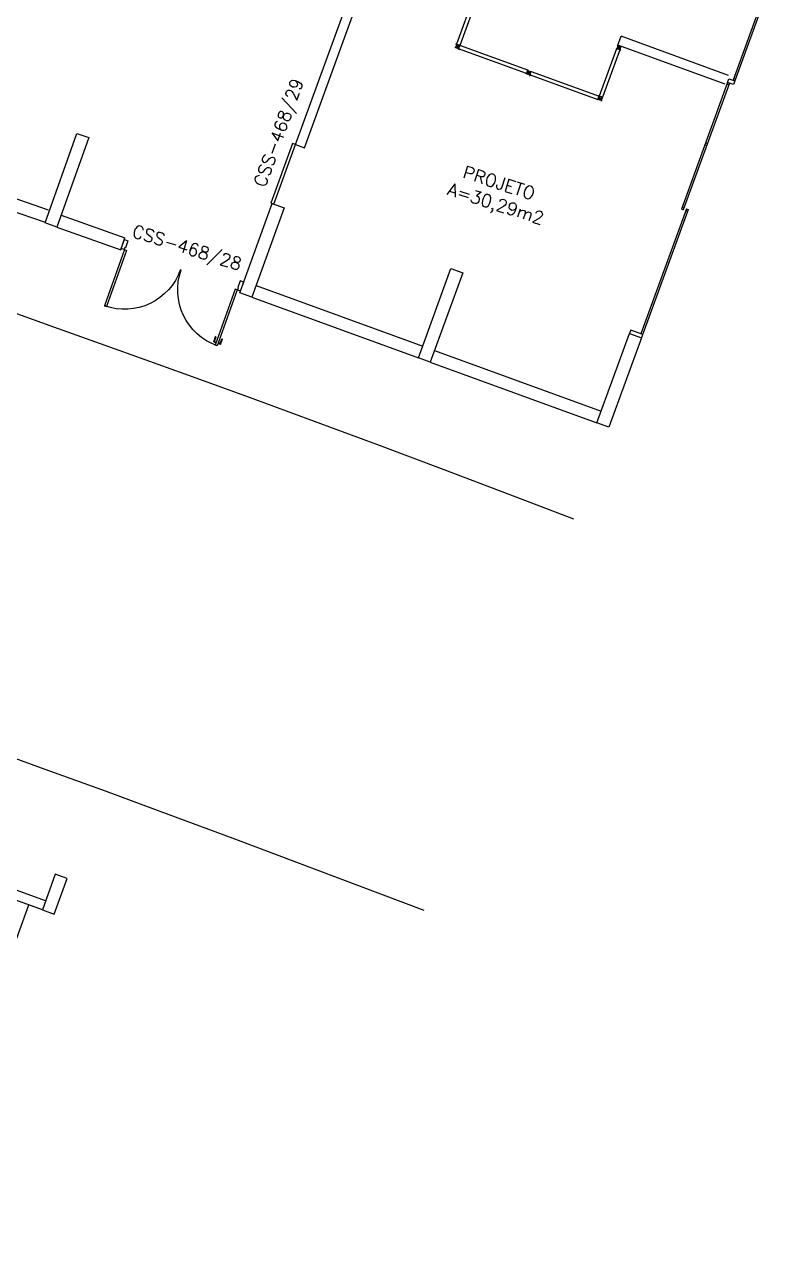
# Model space of a CAD drawing. Extents: x -152 to 150, y 325 to 437.
# Drawn here: x 128.26 to 140.21, y 346.16 to 365.49 of the extents above; entities that cross this region are included whole.
import ezdxf
from ezdxf.enums import TextEntityAlignment as Align

# ---------------------------------------------------------------- set-up
doc = ezdxf.new("R2010")
doc.units = 0
doc.header["$LTSCALE"] = 0.01
doc.header["$MEASUREMENT"] = 0
doc.layers.get('0').update_dxf_attribs({"linetype": 'CONTINUOUS'})
for name, color, linetype in [('ALV', 2, 'CONTINUOUS'), ('AREA', 2, 'CONTINUOUS'), ('DIV', 2, 'CONTINUOUS'), ('ESQ', 1, 'CONTINUOUS'), ('ESTR', 3, 'CONTINUOUS'), ('PISO', 1, 'CONTINUOUS'), ('TEXTO', 2, 'CONTINUOUS'), ('TEXTO-ENDEREÇO', 2, 'CONTINUOUS')]:
    doc.layers.add(name, color=color, linetype=linetype)
doc.styles.add('UNB-100', font='simplex.shx', dxfattribs={"height": 3})
doc.styles.add('UNB-100-1', font='simplex.shx', dxfattribs={"height": 0.2})

# ---------------------------------------------------------------- blocks, each defined once
blk = doc.blocks.new('PILAR-SSC')
blk.add_lwpolyline([(0.203, -42.962), (0.203, -44.462), (0.003, -44.462), (0.003, -42.962)], close=True)
blk = doc.blocks.new('PTDP-SSC')
at = {"color": 2}
for p, q in [((0.055, 1.015), (0.09, 1.015)), ((0.055, 0.075), (0.055, 1.015)), ((0.09, 0.075), (0.09, 1.015)), ((1.91, 0.075), (1.91, 1.015)), ((1.945, 1.015), (1.91, 1.015)), ((1.945, 0.075), (1.945, 1.015)), ((0.05, 0.075), (0, 0.075)), ((0, 0.075), (0, -0.075)), ((0.05, 0.04), (0.05, 0.075)), ((0.06, 0.04), (0.05, 0.04)), ((0.055, 0.075), (0.09, 0.075)), ((0.06, -0.075), (0.06, 0.04)), ((1.945, 0.075), (1.91, 0.075)), ((1.94, -0.075), (1.94, 0.04)), ((1.94, 0.04), (1.95, 0.04)), ((1.95, 0.04), (1.95, 0.075)), ((1.95, 0.075), (2, 0.075)), ((2, 0.075), (2, -0.075)), ((0, -0.075), (0.06, -0.075)), ((2, -0.075), (1.94, -0.075))]:
    blk.add_line(p, q, dxfattribs=at)
at = {"color": 1}
for centre, start, end in [((0.055, 0.075), 0, 90), ((1.945, 0.075), 90, 180)]:
    blk.add_arc(centre, 0.94, start, end, dxfattribs=at)
blk = doc.blocks.new('DIV12-SSC')
for p, q in [((-0.005, 0), (0.005, 0)), ((0, -0.005), (0, 0.005)), ((0.024, 0.019), (0.029, 0.019)), ((0.024, 0.019), (0.024, 0.017)), ((0.024, 0.017), (0.029, 0.017)), ((0.029, 0.03), (0.043, 0.03)), ((0.029, 0.019), (0.029, 0.03)), ((0.029, -0.017), (0.029, 0.017)), ((0.03, 0.029), (1.169, 0.029)), ((0.03, -0.029), (0.03, 0.029)), ((0.043, 0.03), (0.043, 0.029)), ((1.157, 0.03), (1.157, 0.029)), ((1.171, 0.03), (1.157, 0.03)), ((1.169, -0.029), (1.169, 0.029)), ((1.171, 0.019), (1.171, 0.03)), ((1.176, 0.019), (1.171, 0.019)), ((1.176, 0.017), (1.171, 0.017)), ((1.171, -0.017), (1.171, 0.017)), ((1.176, 0.019), (1.176, 0.017)), ((1.195, 0), (1.205, 0)), ((1.2, -0.005), (1.2, 0.005)), ((0.024, -0.017), (0.029, -0.017)), ((0.024, -0.017), (0.024, -0.019)), ((0.024, -0.019), (0.029, -0.019)), ((0.029, -0.031), (0.029, -0.019)), ((0.029, -0.031), (0.043, -0.031)), ((0.03, -0.029), (1.169, -0.029)), ((0.043, -0.029), (0.043, -0.031)), ((1.157, -0.029), (1.157, -0.031)), ((1.171, -0.031), (1.157, -0.031)), ((1.176, -0.017), (1.171, -0.017)), ((1.176, -0.019), (1.171, -0.019)), ((1.171, -0.031), (1.171, -0.019)), ((1.176, -0.017), (1.176, -0.019))]:
    blk.add_line(p, q)
blk = doc.blocks.new('MTDIV-SSC')
for p, q in [((-0.0185, 0.0285), (-0.0285, 0.0285)), ((-0.0285, 0.0185), (-0.0285, 0.0285)), ((-0.0265, 0.0185), (-0.0285, 0.0185)), ((-0.0265, 0.0265), (-0.0185, 0.0265)), ((-0.0265, 0.0235), (-0.0265, 0.0265)), ((-0.0215, 0.0235), (-0.0265, 0.0235)), ((-0.0265, 0.0235), (0.0265, 0.0235)), ((-0.0265, 0.0215), (-0.0235, 0.0215)), ((-0.0265, 0.0185), (-0.0265, 0.0215)), ((-0.0235, 0.0215), (-0.0235, -0.0215)), ((-0.0215, 0.0235), (-0.0215, 0.0215)), ((-0.0215, 0.0215), (0.0215, 0.0215)), ((-0.0215, 0.0195), (-0.0215, -0.0195)), ((-0.0215, 0.0195), (0.0195, 0.0195)), ((-0.0185, 0.0265), (-0.0185, 0.0285)), ((-0.0049, 0), (0.0049, 0)), ((0, -0.0049), (0, 0.0049)), ((0.0195, 0.0095), (0.0115, 0.0095)), ((0.0115, 0.0095), (0.0115, 0.0075)), ((0.0215, 0.0075), (0.0115, 0.0075)), ((0.0135, 0.0075), (0.0135, 0.0055)), ((0.0215, 0.0055), (0.0135, 0.0055)), ((0.0185, 0.0285), (0.0285, 0.0285)), ((0.0185, 0.0265), (0.0185, 0.0285)), ((0.0185, 0.0265), (0.0265, 0.0265)), ((0.0195, 0.0195), (0.0195, 0.0095)), ((0.0215, 0.0235), (0.0265, 0.0235)), ((0.0215, 0.0235), (0.0215, 0.0075)), ((0.0215, 0.0055), (0.0215, -0.0055)), ((0.0265, 0.0215), (0.0235, 0.0215)), ((0.0235, 0.0215), (0.0235, -0.0215)), ((0.0265, 0.0235), (0.0265, 0.0265)), ((0.0265, 0.0185), (0.0265, 0.0215)), ((0.0265, 0.0185), (0.0285, 0.0185)), ((0.0285, 0.0185), (0.0285, 0.0285)), ((-0.0285, -0.0185), (-0.0265, -0.0185)), ((-0.0285, -0.0185), (-0.0285, -0.0285)), ((-0.0185, -0.0285), (-0.0285, -0.0285)), ((-0.0265, -0.0185), (-0.0265, -0.0215)), ((-0.0265, -0.0215), (-0.0235, -0.0215)), ((-0.0215, -0.0235), (-0.0265, -0.0235)), ((-0.0265, -0.0235), (-0.0265, -0.0265)), ((0.0265, -0.0235), (-0.0265, -0.0235)), ((-0.0185, -0.0265), (-0.0265, -0.0265)), ((-0.0215, -0.0195), (0.0195, -0.0195)), ((-0.0215, -0.0215), (-0.0215, -0.0235)), ((-0.0215, -0.0215), (0.0215, -0.0215)), ((-0.0185, -0.0265), (-0.0185, -0.0285)), ((0.0215, -0.0075), (0.0115, -0.0075)), ((0.0115, -0.0075), (0.0115, -0.0095)), ((0.0195, -0.0095), (0.0115, -0.0095)), ((0.0215, -0.0055), (0.0135, -0.0055)), ((0.0135, -0.0055), (0.0135, -0.0075)), ((0.0265, -0.0265), (0.0185, -0.0265)), ((0.0185, -0.0265), (0.0185, -0.0285)), ((0.0185, -0.0285), (0.0285, -0.0285)), ((0.0195, -0.0095), (0.0195, -0.0195)), ((0.0215, -0.0075), (0.0215, -0.0235)), ((0.0215, -0.0235), (0.0265, -0.0235)), ((0.0265, -0.0215), (0.0235, -0.0215)), ((0.0285, -0.0185), (0.0265, -0.0185)), ((0.0265, -0.0185), (0.0265, -0.0215)), ((0.0265, -0.0235), (0.0265, -0.0265)), ((0.0285, -0.0185), (0.0285, -0.0285))]:
    blk.add_line(p, q)

msp = doc.modelspace()

# ---------------------------------------------------------------- linework, layer by layer
at = {"layer": 'ALV'}
for p, q in [((132.535, 363.591), (133.634, 366.611)), ((132.676, 363.54), (133.776, 366.56)), ((137.624, 365.159), (137.675, 365.3)), ((139.319, 364.542), (137.624, 365.159)), ((139.37, 364.683), (137.675, 365.3)), ((125.75, 363.556), (128.633, 362.561)), ((132.535, 363.591), (132.676, 363.54)), ((125.685, 363.366), (128.568, 362.372)), ((128.836, 362.476), (129.843, 362.119)), ((128.769, 362.287), (129.776, 361.93)), ((129.776, 361.93), (129.843, 362.119)), ((131.913, 361.37), (134.544, 360.412)), ((131.845, 361.182), (134.475, 360.224)), ((134.732, 360.344), (137.363, 359.386)), ((134.664, 360.156), (137.295, 359.198)), ((128.59, 351.656), (128.027, 351.861)), ((128.539, 351.515), (127.975, 351.72)), ((126.349, 346.156), (128.328, 351.592)), ((128.539, 351.515), (128.328, 351.592))]:
    msp.add_line(p, q, dxfattribs=at)
at = {"layer": 'DIV'}
for p, q in [((135.348, 365.924), (135.076, 365.176)), ((135.402, 365.905), (135.13, 365.157)), ((135.074, 365.175), (135.079, 365.188)), ((135.085, 365.171), (135.074, 365.175)), ((135.13, 365.157), (135.076, 365.176)), ((135.079, 365.188), (135.08, 365.188)), ((135.083, 365.166), (135.085, 365.171)), ((135.083, 365.166), (135.085, 365.165)), ((135.085, 365.165), (135.087, 365.17)), ((135.118, 365.159), (135.087, 365.17)), ((135.111, 365.1), (135.131, 365.154)), ((135.116, 365.154), (135.118, 365.159)), ((135.116, 365.154), (135.118, 365.153)), ((135.118, 365.153), (135.12, 365.158)), ((135.131, 365.154), (135.12, 365.158)), ((135.121, 365.147), (135.12, 365.145)), ((135.121, 365.147), (135.126, 365.145)), ((135.126, 365.145), (135.13, 365.157)), ((135.13, 365.157), (135.143, 365.152)), ((135.131, 365.154), (135.136, 365.168)), ((135.134, 365.168), (135.136, 365.168)), ((135.143, 365.152), (135.143, 365.15)), ((135.109, 365.114), (135.108, 365.112)), ((135.108, 365.112), (135.113, 365.111)), ((135.109, 365.114), (135.114, 365.112)), ((135.109, 365.099), (135.113, 365.111)), ((135.109, 365.099), (135.122, 365.094)), ((135.114, 365.112), (135.125, 365.143)), ((135.12, 365.145), (135.125, 365.143)), ((135.123, 365.096), (135.122, 365.094)), ((137.603, 365.104), (137.332, 364.356)), ((137.657, 365.085), (137.385, 364.337)), ((137.602, 365.107), (137.597, 365.093)), ((137.597, 365.093), (137.599, 365.093)), ((137.613, 365.103), (137.602, 365.107)), ((137.657, 365.085), (137.603, 365.104)), ((137.615, 365.107), (137.613, 365.103)), ((137.617, 365.107), (137.615, 365.102)), ((137.615, 365.107), (137.617, 365.107)), ((137.646, 365.091), (137.615, 365.102)), ((137.645, 365.121), (137.636, 365.125)), ((137.642, 365.128), (137.639, 365.118)), ((137.648, 365.095), (137.646, 365.091)), ((137.65, 365.095), (137.648, 365.09)), ((137.648, 365.095), (137.65, 365.095)), ((137.66, 365.086), (137.648, 365.09)), ((137.653, 365.073), (137.655, 365.072)), ((137.66, 365.086), (137.655, 365.072)), ((136.237, 364.689), (136.183, 364.709)), ((136.226, 364.695), (136.195, 364.707)), ((136.228, 364.7), (136.226, 364.695)), ((136.228, 364.7), (136.23, 364.699)), ((136.23, 364.699), (136.228, 364.695)), ((136.239, 364.69), (136.228, 364.695)), ((136.232, 364.678), (136.234, 364.677)), ((136.239, 364.69), (136.234, 364.677)), ((137.329, 364.355), (137.334, 364.369)), ((137.34, 364.351), (137.329, 364.355)), ((137.385, 364.337), (137.332, 364.356)), ((137.334, 364.369), (137.336, 364.368)), ((137.339, 364.346), (137.34, 364.351)), ((137.339, 364.346), (137.34, 364.346)), ((137.34, 364.346), (137.342, 364.35)), ((137.373, 364.339), (137.342, 364.35)), ((137.371, 364.334), (137.373, 364.339)), ((137.371, 364.334), (137.373, 364.334)), ((137.373, 364.334), (137.375, 364.338)), ((137.386, 364.334), (137.375, 364.338))]:
    msp.add_line(p, q, dxfattribs=at)
msp.add_lwpolyline([(132.535, 363.591), (132.488, 363.608), (132.146, 362.668), (132.193, 362.651)], close=True, dxfattribs=at)
at = {"layer": 'ESQ'}
for p, q in [((140.18, 366.628), (139.444, 364.605)), ((140.209, 366.618), (139.472, 364.595)), ((139.357, 364.572), (138.63, 362.573)), ((139.356, 364.572), (139.377, 364.629)), ((139.451, 364.538), (139.356, 364.572)), ((139.357, 364.572), (139.386, 364.562)), ((139.377, 364.629), (139.472, 364.595)), ((139.444, 364.605), (139.472, 364.595)), ((139.472, 364.595), (139.451, 364.538)), ((139.454, 364.633), (139.482, 364.623)), ((139.386, 364.562), (138.658, 362.563)), ((139.347, 364.544), (139.375, 364.534)), ((139.01, 363.618), (139.038, 363.607)), ((139, 363.589), (139.028, 363.579)), ((138.706, 362.577), (137.988, 360.606)), ((138.722, 362.534), (137.993, 360.531)), ((138.63, 362.573), (138.658, 362.563)), ((138.64, 362.601), (138.668, 362.591)), ((138.696, 362.549), (138.724, 362.539)), ((138.706, 362.577), (138.734, 362.567)), ((138.706, 362.577), (138.734, 362.567)), ((138.734, 362.567), (138.722, 362.534)), ((131.244, 360.476), (131.273, 360.561)), ((131.257, 360.482), (131.283, 360.558)), ((131.283, 360.558), (131.273, 360.561)), ((131.346, 360.451), (131.372, 360.527)), ((131.353, 360.439), (131.382, 360.524)), ((131.372, 360.527), (131.382, 360.524)), ((137.829, 360.664), (137.805, 360.599)), ((138.017, 360.596), (137.829, 360.664)), ((131.244, 360.476), (131.282, 360.463)), ((131.257, 360.482), (131.285, 360.473)), ((131.353, 360.439), (131.315, 360.452)), ((131.346, 360.451), (131.318, 360.461))]:
    msp.add_line(p, q, dxfattribs=at)
at = {"layer": 'ESTR'}
for p, q in [((128.744, 352.079), (128.539, 351.515)), ((128.727, 351.446), (128.932, 352.01)), ((128.932, 352.01), (128.744, 352.079)), ((128.539, 351.515), (128.727, 351.446))]:
    msp.add_line(p, q, dxfattribs=at)
for points in [[(135.177, 361.565), (134.664, 360.156), (134.476, 360.224), (134.989, 361.634)], [(137.996, 360.539), (137.483, 359.13), (137.295, 359.198), (137.808, 360.608)]]:
    msp.add_lwpolyline(points, close=True, dxfattribs=at)
at = {"layer": 'PISO'}
for radius, end in [(382.359, 90.01762), (375.744, 90.01793)]:
    msp.add_arc((0.463, 0.506), radius, 69.08957, end, dxfattribs=at)

# ---------------------------------------------------------------- block references
at = {"layer": 'DIV', "xscale": -1}
for name, p, rotation in [('MTDIV-SSC', (135.093, 365.138), 69.4661972534627), ('DIV12-SSC', (136.22, 364.728), 340.0241934541004)]:
    msp.add_blockref(name, p, dxfattribs=dict(at, rotation=rotation))
at = {"layer": 'DIV'}
for name, p, rotation in [('MTDIV-SSC', (137.641, 365.123), 340.5821896549106), ('MTDIV-SSC', (136.22, 364.728), 340.5821896548278), ('DIV12-SSC', (136.22, 364.728), 340.0241934541025), ('MTDIV-SSC', (137.348, 364.318), 250.5821896548273)]:
    msp.add_blockref(name, p, dxfattribs=dict(at, rotation=rotation))
at = {"layer": 'ESQ', "xscale": -1, "rotation": 160.4210460882002}
msp.add_blockref('PTDP-SSC', (129.809, 362.022), dxfattribs=at)
at = {"layer": 'ESTR'}
for p, rotation in [((143.429, 404.264), 340.4878048780489), ((146.861, 403.032), 340.0000048780502)]:
    msp.add_blockref('PILAR-SSC', p, dxfattribs=dict(at, rotation=rotation))

# ---------------------------------------------------------------- texts
at = {"layer": 'AREA', "style": 'UNB-100'}
msp.add_text('A=30,29m2', height=0.2, rotation=342.2394, dxfattribs=at).set_placement((134.916, 362.804))
at = {"layer": 'TEXTO', "style": 'UNB-100'}
msp.add_text('PROJETO', height=0.2, rotation=342.2394, dxfattribs=at).set_placement((135.159, 363.072))
at = {"layer": 'TEXTO-ENDEREÇO', "style": 'UNB-100-1'}
for s, rotation, p in [('CSS-468/29', 70.1247, (132.361, 363.746)), ('CSS-468/28', 342.488, (130.794, 361.87))]:
    msp.add_text(s, height=0.2, rotation=rotation, dxfattribs=at).set_placement(p, align=Align.CENTER)

doc.saveas('drawing.dxf')
